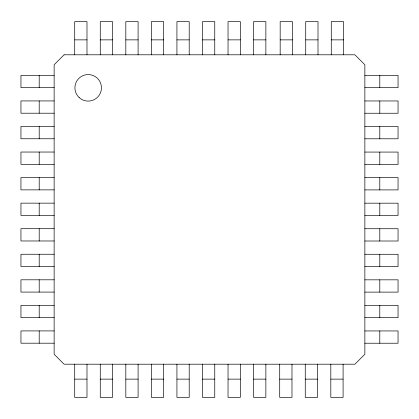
<?xml version="1.0" encoding="UTF-8"?>
<svg xmlns="http://www.w3.org/2000/svg" width="419" height="419" viewBox="0 0 419 419"><rect width="100%" height="100%" fill="white"/><g stroke="black" fill="none" stroke-linecap="round" stroke-linejoin="round"><path stroke-width="0.63" d="M74.713 39.868L86.99 39.868M100.267 39.868L112.543 39.868M125.82 39.868L138.097 39.868M151.374 39.868L163.651 39.868M176.928 39.868L189.205 39.868M202.482 39.868L214.758 39.868M228.036 39.868L240.312 39.868M253.589 39.868L265.866 39.868M280.17 39.868L292.452 39.868M305.723 39.868L318.005 39.868M331.277 39.868L343.559 39.868M54.135 75.378L20.95 75.378L20.95 87.655L54.135 87.655M364.865 75.41L398.05 75.41L398.05 87.686L364.865 87.686M54.135 100.932L20.95 100.932L20.95 113.209L54.135 113.209M364.865 100.963L398.05 100.963L398.05 113.24L364.865 113.24M54.135 126.486L20.95 126.486L20.95 138.762L54.135 138.762M364.865 126.517L398.05 126.517L398.05 138.794L364.865 138.794M54.135 152.039L20.95 152.039L20.95 164.316L54.135 164.316M364.865 152.071L398.05 152.071L398.05 164.348L364.865 164.348M54.135 177.593L20.95 177.593L20.95 189.87L54.135 189.87M364.865 177.625L398.05 177.625L398.05 189.901L364.865 189.901M54.135 203.147L20.95 203.147L20.95 215.424L54.135 215.424M364.865 203.178L398.05 203.178L398.05 215.455L364.865 215.455M54.135 228.701L20.95 228.701L20.95 240.977L54.135 240.977M364.865 228.732L398.05 228.732L398.05 241.009L364.865 241.009M54.135 254.254L20.95 254.254L20.95 266.531L54.135 266.531M364.865 254.281L398.05 254.281L398.05 266.563L364.865 266.563M54.135 279.808L20.95 279.808L20.95 292.085L54.135 292.085M364.865 279.834L398.05 279.834L398.05 292.116L364.865 292.116M54.135 305.362L20.95 305.362L20.95 317.639L54.135 317.639M364.865 305.388L398.05 305.388L398.05 317.67L364.865 317.67M54.135 330.916L20.95 330.916L20.95 343.192L54.135 343.192M364.865 330.942L398.05 330.942L398.05 343.224L364.865 343.224M74.713 379.132L86.99 379.132M100.267 379.132L112.543 379.132M125.82 379.132L138.097 379.132M151.374 379.132L163.651 379.132M176.928 379.132L189.205 379.132M202.482 379.132L214.758 379.132M228.036 379.132L240.312 379.132M253.589 379.132L265.866 379.132M279.709 379.132L291.985 379.132M305.262 379.132L317.539 379.132M330.816 379.132L343.093 379.132M379.797 75.41L379.797 87.686M379.797 100.963L379.797 113.24M379.797 126.517L379.797 138.794M379.797 152.071L379.797 164.348M379.797 177.625L379.797 189.901M379.797 203.178L379.797 215.455M379.797 228.732L379.797 241.009M379.797 254.281L379.797 266.563M379.797 279.834L379.797 292.116M379.797 305.388L379.797 317.67M379.797 330.942L379.797 343.224M343.559 54.8L343.559 21.615L331.277 21.615L331.277 54.8M343.093 364.2L343.093 397.385L330.816 397.385L330.816 364.2M318.005 54.8L318.005 21.615L305.723 21.615L305.723 54.8M317.539 364.2L317.539 397.385L305.262 397.385L305.262 364.2M292.452 54.8L292.452 21.615L280.17 21.615L280.17 54.8M291.985 364.2L291.985 397.385L279.709 397.385L279.709 364.2M265.866 54.8L265.866 21.615L253.589 21.615L253.589 54.8M265.866 364.2L265.866 397.385L253.589 397.385L253.589 364.2M240.312 54.8L240.312 21.615L228.036 21.615L228.036 54.8M240.312 364.2L240.312 397.385L228.036 397.385L228.036 364.2M214.758 54.8L214.758 21.615L202.482 21.615L202.482 54.8M214.758 364.2L214.758 397.385L202.482 397.385L202.482 364.2M189.205 54.8L189.205 21.615L176.928 21.615L176.928 54.8M189.205 364.2L189.205 397.385L176.928 397.385L176.928 364.2M163.651 54.8L163.651 21.615L151.374 21.615L151.374 54.8M163.651 364.2L163.651 397.385L151.374 397.385L151.374 364.2M138.097 54.8L138.097 21.615L125.82 21.615L125.82 54.8M138.097 364.2L138.097 397.385L125.82 397.385L125.82 364.2M112.543 54.8L112.543 21.615L100.267 21.615L100.267 54.8M112.543 364.2L112.543 397.385L100.267 397.385L100.267 364.2M86.99 54.8L86.99 21.615L74.713 21.615L74.713 54.8M86.99 364.2L86.99 397.385L74.713 397.385L74.713 364.2M39.203 75.378L39.203 87.655M39.203 100.932L39.203 113.209M39.203 126.486L39.203 138.762M39.203 152.039L39.203 164.316M39.203 177.593L39.203 189.87M39.203 203.147L39.203 215.424M39.203 228.701L39.203 240.977M39.203 254.254L39.203 266.531M39.203 279.808L39.203 292.085M39.203 305.362L39.203 317.639M39.203 330.916L39.203 343.192M64.091 54.8L54.135 64.756L54.135 354.244L64.091 364.2L354.909 364.2L364.865 354.244L364.865 64.756L354.909 54.8L64.091 54.8M79.191 97.601A13.277 13.277 0 0 0 101.136 90.734A13.277 13.277 0 0 0 84.219 75.169A13.277 13.277 0 0 0 79.191 97.601"/></g></svg>
